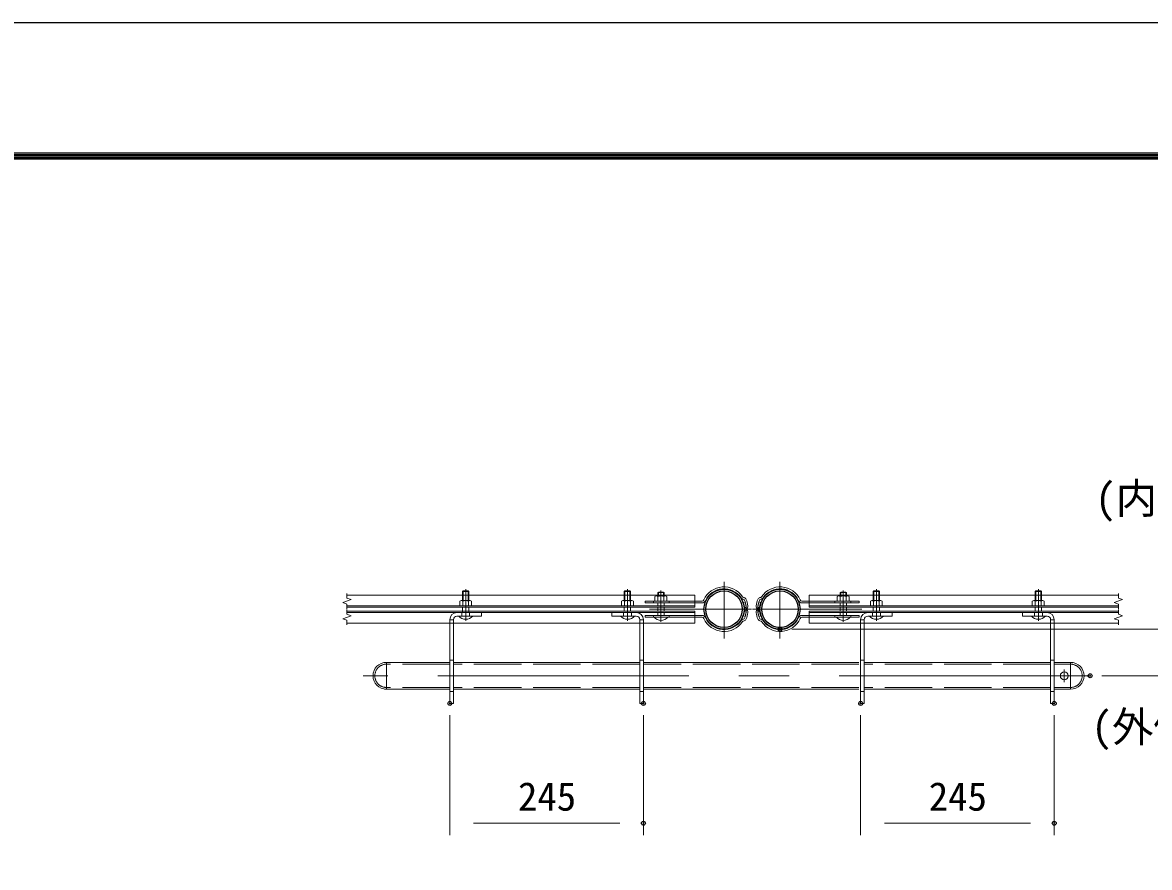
# Model space of a CAD drawing. Units: millimetres, scale not verified. Extents: x -6300 to 6300, y -4455 to 4455.
# Drawn here: x 1946 to 4799, y 2317 to 4455 of the extents above; entities that cross this region are included whole.
import ezdxf
from ezdxf.enums import TextEntityAlignment as Align

# ---------------------------------------------------------------- set-up
doc = ezdxf.new("R2010")
doc.units = ezdxf.units.MM
doc.header["$LTSCALE"] = 20
doc.header["$PDMODE"] = 32
doc.header["$PDSIZE"] = 10
doc.linetypes.add('DASHED', pattern=[7.5, 6, -1.5])
doc.linetypes.add('USER1', pattern=[50.8, 31.75, -6.35, 6.35, -6.35])
for name, color, linetype, lineweight in [('0-0_D-STR1', 1, 'Continuous', 25), ('0-1_D-BMK', 2, 'USER1', 13), ('0-5_D-STR3', 3, 'Continuous', 13), ('0-7_D-STR-DIM', 7, 'Continuous', 13), ('0-9_Defpoints', 8, 'Continuous', 25), ('0-B_D-TTL-TXT', 7, 'Continuous', 25), ('0-C_D-TTL', 7, 'Continuous', 25)]:
    doc.layers.add(name, color=color, linetype=linetype, lineweight=lineweight)
doc.styles.add('ＭＳ ゴシック', font='')
doc.styles.get('ＭＳ ゴシック').set_extended_font_data('MS Gothic')

msp = doc.modelspace()

# ---------------------------------------------------------------- linework, layer by layer
at = {"layer": '0-0_D-STR1'}
for centre, radius in [((3721.75, 2970.57), 50.8), ((3721.75, 2970.57), 46.2), ((3863.35, 2970.57), 50.8), ((3863.35, 2970.57), 46.2)]:
    msp.add_circle(centre, radius, dxfattribs=at)
at = {"layer": '0-1_D-BMK'}
for p, q in [((3721.75, 3039.87), (3721.75, 2896.27)), ((3863.35, 3039.87), (3863.35, 2896.27)), ((3067.96, 2941.17), (3067.96, 3021.17)), ((3477.55, 2941.17), (3477.55, 3021.17)), ((3561.75, 2938.17), (3561.75, 3018.17)), ((4023.35, 2938.17), (4023.35, 3018.17)), ((4107.55, 2941.17), (4107.55, 3021.17)), ((4517.55, 2941.17), (4517.55, 3021.17)), ((3791.05, 2970.57), (3533.09, 2970.57)), ((3794.05, 2970.57), (4070.21, 2970.57)), ((4648.45, 2801.97), (2808.45, 2801.97)), ((4583.05, 2785.67), (4583.05, 2818.12))]:
    msp.add_line(p, q, dxfattribs=at)
at = {"layer": '0-5_D-STR3'}
for p, q in [((2767.09, 3005.97), (3647.55, 3005.97)), ((3061.15, 3016.97), (3059.55, 3015.37)), ((3059.55, 3015.37), (3059.55, 2992.17)), ((3059.55, 3015.37), (3075.55, 3015.37)), ((3061.15, 3016.97), (3061.15, 2992.17)), ((3061.15, 3016.97), (3073.95, 3016.97)), ((3073.95, 3016.97), (3073.95, 2992.17)), ((3075.55, 3015.37), (3073.95, 3016.97)), ((3075.55, 3015.37), (3075.55, 2992.17)), ((3470.74, 3016.97), (3469.14, 3015.37)), ((3469.14, 3015.37), (3469.14, 2992.17)), ((3469.14, 3015.37), (3485.14, 3015.37)), ((3470.74, 3016.97), (3470.74, 2992.17)), ((3470.74, 3016.97), (3483.54, 3016.97)), ((3483.54, 3016.97), (3483.54, 2992.17)), ((3485.14, 3015.37), (3483.54, 3016.97)), ((3485.14, 3015.37), (3485.14, 2992.17)), ((3546.75, 2991.17), (3546.75, 3002.57)), ((3550.38, 3004.17), (3573.25, 3004.17)), ((3555.35, 3013.97), (3553.75, 3012.37)), ((3553.75, 3012.37), (3553.75, 3004.17)), ((3553.75, 3012.37), (3569.75, 3012.37)), ((3554.25, 2991.17), (3554.25, 3002.57)), ((3555.35, 3013.97), (3555.35, 3004.17)), ((3555.35, 3013.97), (3568.15, 3013.97)), ((3568.15, 3013.97), (3568.15, 3004.17)), ((3569.75, 3012.37), (3568.15, 3013.97)), ((3569.25, 2991.17), (3569.25, 3002.57)), ((3569.75, 3012.37), (3569.75, 3004.17)), ((3576.75, 2991.17), (3576.75, 3002.57)), ((3647.55, 2975.97), (3647.55, 3005.97)), ((3769.05, 2996.14), (3771.11, 2995.42)), ((3770.56, 3000.49), (3772.62, 2999.77)), ((3814.54, 3000.49), (3812.48, 2999.77)), ((3816.05, 2996.14), (3813.99, 2995.42)), ((3937.55, 2975.97), (3937.55, 3005.97)), ((4719.9, 3005.97), (3937.55, 3005.97)), ((4008.35, 2991.17), (4008.35, 3002.57)), ((4011.99, 3004.17), (4034.86, 3004.17)), ((4016.95, 3013.97), (4015.35, 3012.37)), ((4015.35, 3012.37), (4015.35, 3004.17)), ((4015.35, 3012.37), (4031.35, 3012.37)), ((4015.85, 2991.17), (4015.85, 3002.57)), ((4016.95, 3013.97), (4016.95, 3004.17)), ((4016.95, 3013.97), (4029.75, 3013.97)), ((4029.75, 3013.97), (4029.75, 3004.17)), ((4031.35, 3012.37), (4029.75, 3013.97)), ((4030.85, 2991.17), (4030.85, 3002.57)), ((4031.35, 3012.37), (4031.35, 3004.17)), ((4038.35, 2991.17), (4038.35, 3002.57)), ((4100.74, 3016.97), (4099.14, 3015.37)), ((4099.14, 3015.37), (4099.14, 2992.17)), ((4099.14, 3015.37), (4115.14, 3015.37)), ((4100.74, 3016.97), (4100.74, 2992.17)), ((4100.74, 3016.97), (4113.54, 3016.97)), ((4113.54, 3016.97), (4113.54, 2992.17)), ((4115.14, 3015.37), (4113.54, 3016.97)), ((4115.14, 3015.37), (4115.14, 2992.17)), ((4510.74, 3016.97), (4509.14, 3015.37)), ((4509.14, 3015.37), (4509.14, 2992.17)), ((4509.14, 3015.37), (4525.14, 3015.37)), ((4510.74, 3016.97), (4510.74, 2992.17)), ((4510.74, 3016.97), (4523.54, 3016.97)), ((4523.54, 3016.97), (4523.54, 2992.17)), ((4525.14, 3015.37), (4523.54, 3016.97)), ((4525.14, 3015.37), (4525.14, 2992.17)), ((2767.09, 2979.17), (3647.55, 2979.17)), ((2767.09, 2975.97), (3647.55, 2975.97)), ((3052.55, 2979.17), (3052.55, 2990.57)), ((3082.55, 2979.17), (3052.55, 2979.17)), ((3056.19, 2992.17), (3079.06, 2992.17)), ((3059.55, 2975.97), (3059.55, 2961.97)), ((3060.05, 2979.17), (3060.05, 2990.57)), ((3075.05, 2979.17), (3075.05, 2990.57)), ((3075.55, 2975.97), (3075.55, 2961.97)), ((3082.55, 2979.17), (3082.55, 2990.57)), ((3462.14, 2979.17), (3462.14, 2990.57)), ((3492.14, 2979.17), (3462.14, 2979.17)), ((3465.77, 2992.17), (3488.64, 2992.17)), ((3469.14, 2975.97), (3469.14, 2965.17)), ((3469.64, 2979.17), (3469.64, 2990.57)), ((3484.64, 2979.17), (3484.64, 2990.57)), ((3485.14, 2975.97), (3485.14, 2965.17)), ((3492.14, 2979.17), (3492.14, 2990.57)), ((3666.2, 2991.17), (3521.75, 2991.17)), ((3521.75, 2986.57), (3521.75, 2991.17)), ((3666.2, 2986.57), (3521.75, 2986.57)), ((3542.84, 2986.57), (3542.84, 2991.17)), ((3576.75, 2991.17), (3546.75, 2991.17)), ((3553.75, 2986.57), (3553.75, 2979.17)), ((3553.75, 2975.97), (3553.75, 2965.17)), ((3569.75, 2986.57), (3569.75, 2979.17)), ((3569.75, 2975.97), (3569.75, 2965.17)), ((3582.84, 2986.57), (3582.84, 2991.17)), ((3770.7, 2987.58), (3775.05, 2989.09)), ((3776.13, 2974.97), (3776.5, 2975.34)), ((3779.38, 2971.72), (3779.75, 2972.09)), ((3779.38, 2969.42), (3779.75, 2969.05)), ((3805.72, 2971.72), (3805.35, 2972.09)), ((3805.72, 2969.42), (3805.35, 2969.05)), ((3808.97, 2974.97), (3808.6, 2975.34)), ((3814.4, 2987.58), (3810.05, 2989.09)), ((3918.9, 2991.17), (4063.35, 2991.17)), ((3918.9, 2986.57), (4063.35, 2986.57)), ((4719.9, 2979.17), (3937.55, 2979.17)), ((4719.9, 2975.97), (3937.55, 2975.97)), ((4002.26, 2986.57), (4002.26, 2991.17)), ((4038.35, 2991.17), (4008.35, 2991.17)), ((4015.35, 2986.57), (4015.35, 2979.17)), ((4015.35, 2975.97), (4015.35, 2965.17)), ((4031.35, 2986.57), (4031.35, 2979.17)), ((4031.35, 2975.97), (4031.35, 2965.17)), ((4042.26, 2986.57), (4042.26, 2991.17)), ((4063.35, 2986.57), (4063.35, 2991.17)), ((4092.14, 2979.17), (4092.14, 2990.57)), ((4122.14, 2979.17), (4092.14, 2979.17)), ((4095.77, 2992.17), (4118.64, 2992.17)), ((4099.14, 2975.97), (4099.14, 2965.17)), ((4099.64, 2979.17), (4099.64, 2990.57)), ((4114.64, 2979.17), (4114.64, 2990.57)), ((4115.14, 2975.97), (4115.14, 2965.17)), ((4122.14, 2979.17), (4122.14, 2990.57)), ((4502.14, 2979.17), (4502.14, 2990.57)), ((4532.14, 2979.17), (4502.14, 2979.17)), ((4505.77, 2992.17), (4528.64, 2992.17)), ((4509.14, 2975.97), (4509.14, 2965.17)), ((4509.64, 2979.17), (4509.64, 2990.57)), ((4524.64, 2979.17), (4524.64, 2990.57)), ((4525.14, 2975.97), (4525.14, 2965.17)), ((4532.14, 2979.17), (4532.14, 2990.57)), ((2767.09, 2965.17), (3647.55, 2965.17)), ((2767.09, 2961.97), (3647.55, 2961.97)), ((3027.55, 2731.97), (3027.55, 2943.97)), ((3036.55, 2943.97), (3027.55, 2943.97)), ((3036.55, 2731.97), (3036.55, 2943.97)), ((3107.55, 2961.97), (3045.55, 2961.97)), ((3107.55, 2952.97), (3045.55, 2952.97)), ((3107.55, 2952.97), (3107.55, 2961.97)), ((3437.55, 2961.97), (3499.55, 2961.97)), ((3437.55, 2952.97), (3437.55, 2961.97)), ((3437.55, 2952.97), (3499.55, 2952.97)), ((3508.55, 2943.97), (3517.55, 2943.97)), ((3508.55, 2731.97), (3508.55, 2943.97)), ((3517.55, 2731.97), (3517.55, 2943.97)), ((3666.2, 2954.57), (3521.75, 2954.57)), ((3521.75, 2954.57), (3521.75, 2949.97)), ((3666.2, 2949.97), (3521.75, 2949.97)), ((3542.84, 2954.57), (3542.84, 2949.97)), ((3553.75, 2961.97), (3553.75, 2954.57)), ((3569.75, 2961.97), (3569.75, 2954.57)), ((3582.84, 2954.57), (3582.84, 2949.97)), ((3647.55, 2965.17), (3647.55, 2935.17)), ((3769.05, 2945), (3771.11, 2945.72)), ((3770.56, 2940.65), (3772.62, 2941.37)), ((3770.7, 2953.56), (3775.05, 2952.05)), ((3776.13, 2966.17), (3776.5, 2965.8)), ((3808.97, 2966.17), (3808.6, 2965.8)), ((3814.4, 2953.56), (3810.05, 2952.05)), ((3814.54, 2940.65), (3812.48, 2941.37)), ((3816.05, 2945), (3813.99, 2945.72)), ((3918.9, 2954.57), (4063.35, 2954.57)), ((3918.9, 2949.97), (4063.35, 2949.97)), ((3937.55, 2965.17), (3937.55, 2935.17)), ((4719.9, 2965.17), (3937.55, 2965.17)), ((4719.9, 2961.97), (3937.55, 2961.97)), ((4002.26, 2954.57), (4002.26, 2949.97)), ((4015.35, 2961.97), (4015.35, 2954.57)), ((4031.35, 2961.97), (4031.35, 2954.57)), ((4042.26, 2954.57), (4042.26, 2949.97)), ((4063.35, 2954.57), (4063.35, 2949.97)), ((4067.55, 2731.97), (4067.55, 2943.97)), ((4076.55, 2943.97), (4067.55, 2943.97)), ((4076.55, 2731.97), (4076.55, 2943.97)), ((4147.55, 2961.97), (4085.55, 2961.97)), ((4147.55, 2952.97), (4085.55, 2952.97)), ((4147.55, 2952.97), (4147.55, 2961.97)), ((4477.55, 2961.97), (4539.55, 2961.97)), ((4477.55, 2952.97), (4477.55, 2961.97)), ((4477.55, 2952.97), (4539.55, 2952.97)), ((4548.55, 2943.97), (4557.55, 2943.97)), ((4548.55, 2731.97), (4548.55, 2943.97)), ((4557.55, 2731.97), (4557.55, 2943.97)), ((2767.09, 2935.17), (3647.55, 2935.17)), ((4719.9, 2935.17), (3937.55, 2935.17)), ((3027.55, 2835.97), (2862.45, 2835.97)), ((2867.05, 2835.97), (2867.05, 2767.97)), ((2867.05, 2835.97), (2867.05, 2767.97)), ((3508.55, 2835.97), (3036.55, 2835.97)), ((4062.95, 2835.97), (3517.55, 2835.97)), ((4548.55, 2835.97), (4076.55, 2835.97)), ((4599.05, 2835.97), (4557.55, 2835.97)), ((4599.05, 2835.97), (4599.05, 2767.97)), ((3027.55, 2767.97), (2862.45, 2767.97)), ((3508.55, 2767.97), (3036.55, 2767.97)), ((4062.95, 2767.97), (3517.55, 2767.97)), ((4548.55, 2767.97), (4076.55, 2767.97)), ((4599.05, 2767.97), (4557.55, 2767.97)), ((3036.55, 2731.97), (3027.55, 2731.97)), ((3508.55, 2731.97), (3517.55, 2731.97)), ((4076.55, 2731.97), (4067.55, 2731.97)), ((4548.55, 2731.97), (4557.55, 2731.97))]:
    msp.add_line(p, q, dxfattribs=at)
at = {"layer": '0-5_D-STR3', "linetype": 'DASHED'}
for p, q in [((3057.55, 2961.97), (3057.55, 2952.97)), ((3077.55, 2961.97), (3077.55, 2952.97)), ((3467.55, 2961.97), (3467.55, 2952.97)), ((3487.55, 2961.97), (3487.55, 2952.97)), ((4097.55, 2961.97), (4097.55, 2952.97)), ((4117.55, 2961.97), (4117.55, 2952.97)), ((4507.55, 2961.97), (4507.55, 2952.97)), ((4527.55, 2961.97), (4527.55, 2952.97)), ((3027.55, 2831.37), (2862.45, 2831.37)), ((3036.55, 2841.97), (3027.55, 2841.97)), ((3508.55, 2831.37), (3036.55, 2831.37)), ((3508.55, 2841.97), (3517.55, 2841.97)), ((4062.95, 2831.37), (3517.55, 2831.37)), ((4076.55, 2841.97), (4067.55, 2841.97)), ((4548.55, 2831.37), (4076.55, 2831.37)), ((4548.55, 2841.97), (4557.55, 2841.97)), ((4599.05, 2831.37), (4557.55, 2831.37)), ((3027.55, 2772.57), (2862.45, 2772.57)), ((3508.55, 2772.57), (3036.55, 2772.57)), ((4062.95, 2772.57), (3517.55, 2772.57)), ((4548.55, 2772.57), (4076.55, 2772.57)), ((4599.05, 2772.57), (4557.55, 2772.57)), ((3036.55, 2761.97), (3027.55, 2761.97)), ((3508.55, 2761.97), (3517.55, 2761.97)), ((4076.55, 2761.97), (4067.55, 2761.97)), ((4548.55, 2761.97), (4557.55, 2761.97))]:
    msp.add_line(p, q, dxfattribs=at)
at = {"layer": '0-5_D-STR3'}
msp.add_circle((4583.05, 2801.97), 10, dxfattribs=at)
for centre, radius, start, end in [((3721.75, 2970.57), 56.4, 33.87749, 155.59935), ((3863.35, 2970.57), 56.4, 24.40065, 146.12251), ((3550.5, 2998.98), 5.19, 43.75516, 136.24484), ((3561.75, 2985.79), 18.38, 65.91485, 114.08515), ((3573, 2999), 5.18, 43.62212, 136.37788), ((3721.75, 2970.57), 51.8, 33.83932, 155.59935), ((3771.88, 3004.26), 8.6, 214.30796, 250.76802), ((3771.88, 3004.26), 4, 214.30796, 250.76802), ((3769.99, 2991.99), 8.21, 22.34188, 71.3357), ((3815.11, 2991.99), 8.21, 108.6643, 157.65812), ((3813.22, 3004.26), 4, 289.23198, 325.69204), ((3813.22, 3004.26), 8.6, 289.23198, 325.69204), ((3863.35, 2970.57), 51.8, 24.40065, 146.16068), ((4012.1, 2998.98), 5.19, 43.75516, 136.24484), ((4023.35, 2985.79), 18.38, 65.91485, 114.08515), ((4034.6, 2999), 5.18, 43.62212, 136.37788), ((3056.3, 2986.98), 5.19, 43.75516, 136.24484), ((3067.55, 2973.79), 18.38, 65.91485, 114.08515), ((3078.8, 2987), 5.18, 43.62212, 136.37788), ((3465.89, 2986.98), 5.19, 43.75516, 136.24484), ((3477.14, 2973.79), 18.38, 65.91485, 114.08515), ((3488.39, 2987), 5.18, 43.62212, 136.37788), ((3666.2, 2995.77), 4.6, 270, 335.59935), ((3666.2, 2995.77), 9.2, 270, 335.59935), ((3722.83, 2970.57), 50.8, 1.62132, 19.56242), ((3722.83, 2970.57), 50.8, 340.43758, 358.37868), ((3769.99, 2991.98), 3.62, 20.70153, 72.01425), ((3721.56, 2970.23), 56.71, 8.64833, 23.96305), ((3782.21, 2968.89), 8.6, 135, 178.37868), ((3782.21, 2972.25), 8.6, 181.62132, 225), ((3722.83, 2970.57), 55.4, 2.08408, 19.52908), ((3722.83, 2970.57), 55.4, 340.47092, 357.91592), ((3773.67, 2978.17), 4, 315, 8.50024), ((3722.83, 2970.57), 60, 8.50024, 24.14375), ((3782.32, 2972.33), 4.13, 176.42364, 224.64598), ((3782.32, 2968.81), 4.13, 135.35402, 183.57636), ((3773.67, 2978.17), 8.6, 315, 8.50024), ((3773.67, 2962.97), 8.6, 351.49976, 45), ((3811.43, 2978.17), 8.6, 171.49976, 225), ((3811.43, 2962.97), 8.6, 135, 188.50024), ((3862.27, 2970.57), 60, 155.85625, 171.49976), ((3802.78, 2972.33), 4.13, 315.35402, 3.57636), ((3802.78, 2968.81), 4.13, 356.42364, 44.64598), ((3862.27, 2970.57), 55.4, 160.47092, 177.91592), ((3862.27, 2970.57), 55.4, 182.08408, 199.52908), ((3811.43, 2978.17), 4, 171.49976, 225), ((3863.54, 2970.23), 56.71, 156.03695, 171.35167), ((3802.89, 2968.89), 8.6, 1.62132, 45), ((3802.89, 2972.25), 8.6, 315, 358.37868), ((3862.27, 2970.57), 50.8, 160.43758, 178.37868), ((3862.27, 2970.57), 50.8, 181.62132, 199.56242), ((3815.11, 2991.98), 3.62, 107.98575, 159.29847), ((3918.9, 2995.77), 9.2, 204.40065, 270), ((3918.9, 2995.77), 4.6, 204.40065, 270), ((4095.89, 2986.98), 5.19, 43.75516, 136.24484), ((4107.14, 2973.79), 18.38, 65.91485, 114.08515), ((4118.39, 2987), 5.18, 43.62212, 136.37788), ((4505.89, 2986.98), 5.19, 43.75516, 136.24484), ((4517.14, 2973.79), 18.38, 65.91485, 114.08515), ((4528.39, 2987), 5.18, 43.62212, 136.37788), ((3045.55, 2943.97), 18, 90, 180), ((3045.55, 2943.97), 9, 90, 180), ((3067.96, 2968.29), 23.32, 221.06115, 318.93885), ((3477.55, 2968.29), 23.32, 221.06115, 318.93885), ((3499.55, 2943.97), 18, 0, 90), ((3499.55, 2943.97), 9, 0, 90), ((3562.16, 2965.29), 23.32, 221.06115, 318.93885), ((3666.2, 2945.37), 9.2, 24.40065, 90), ((3666.2, 2945.37), 4.6, 24.40065, 90), ((3721.75, 2970.57), 56.4, 204.40065, 326.12251), ((3721.75, 2970.57), 51.8, 204.40065, 326.16068), ((3771.88, 2936.88), 8.6, 109.23198, 145.69204), ((3771.88, 2936.88), 4, 109.23198, 145.69204), ((3769.99, 2949.16), 3.62, 287.98575, 339.29847), ((3769.99, 2949.15), 8.21, 288.6643, 337.65812), ((3721.56, 2970.91), 56.71, 336.03695, 351.35167), ((3773.67, 2962.97), 4, 351.49976, 45), ((3722.83, 2970.57), 60, 335.85625, 351.49976), ((3862.27, 2970.57), 60, 188.50024, 204.14375), ((3811.43, 2962.97), 4, 135, 188.50024), ((3863.54, 2970.91), 56.71, 188.64833, 203.96305), ((3815.11, 2949.15), 8.21, 202.34188, 251.3357), ((3815.11, 2949.16), 3.62, 200.70153, 252.01425), ((3813.22, 2936.88), 4, 34.30796, 70.76802), ((3813.22, 2936.88), 8.6, 34.30796, 70.76802), ((3863.35, 2970.57), 56.4, 213.87749, 335.59935), ((3863.35, 2970.57), 51.8, 213.83932, 335.59935), ((3918.9, 2945.37), 9.2, 90, 155.59935), ((3918.9, 2945.37), 4.6, 90, 155.59935), ((4023.77, 2965.29), 23.32, 221.06115, 318.93885), ((4085.55, 2943.97), 18, 90, 180), ((4085.55, 2943.97), 9, 90, 180), ((4107.55, 2968.29), 23.32, 221.06115, 318.93885), ((4517.55, 2968.29), 23.32, 221.06115, 318.93885), ((4539.55, 2943.97), 18, 0, 90), ((4539.55, 2943.97), 9, 0, 90), ((2867.05, 2801.97), 34, 90, 270), ((4599.05, 2801.97), 34, 270, 90)]:
    msp.add_arc(centre, radius, start, end, dxfattribs=at)
at = {"layer": '0-5_D-STR3', "linetype": 'DASHED'}
for centre, start, end in [((2867.05, 2801.97), 90, 270), ((4599.05, 2801.97), 270, 90)]:
    msp.add_arc(centre, 29.4, start, end, dxfattribs=at)
at = {"layer": '0-7_D-STR-DIM'}
for p, q in [((2767.09, 3010.47), (2767.09, 2998.67)), ((2777.66, 2994.82), (2767.09, 2998.67)), ((4719.9, 3010.47), (4719.9, 2998.67)), ((4730.47, 2994.82), (4719.9, 2998.67)), ((2756.52, 2987.12), (2777.66, 2994.82)), ((2767.09, 2983.27), (2756.52, 2987.12)), ((2767.09, 2983.27), (2767.09, 2971.47)), ((2767.09, 2969.67), (2767.09, 2957.87)), ((4709.32, 2987.12), (4730.47, 2994.82)), ((4719.9, 2983.27), (4709.32, 2987.12)), ((4719.9, 2983.27), (4719.9, 2971.47)), ((4719.9, 2969.67), (4719.9, 2957.87)), ((2756.52, 2946.32), (2777.66, 2954.02)), ((2767.09, 2942.47), (2756.52, 2946.32)), ((2777.66, 2954.02), (2767.09, 2957.87)), ((2767.09, 2942.47), (2767.09, 2930.67)), ((4709.32, 2946.32), (4730.47, 2954.02)), ((4719.9, 2942.47), (4709.32, 2946.32)), ((4730.47, 2954.02), (4719.9, 2957.87)), ((4719.9, 2942.47), (4719.9, 2930.67)), ((3893.35, 2919.77), (4989.33, 2919.77)), ((4678.45, 2801.97), (4989.33, 2801.97)), ((3027.55, 2701.97), (3027.55, 2398.93)), ((3517.55, 2701.97), (3517.55, 2398.93)), ((4067.55, 2701.97), (4067.55, 2398.93)), ((4557.55, 2701.97), (4557.55, 2398.93)), ((3087.55, 2428.93), (3457.55, 2428.93)), ((4127.55, 2428.93), (4497.55, 2428.93))]:
    msp.add_line(p, q, dxfattribs=at)
at = {"layer": '0-9_Defpoints'}
for p in [(3863.35, 2919.77), (4648.45, 2801.97), (3027.55, 2731.97), (3517.55, 2731.97), (4067.55, 2731.97), (4557.55, 2731.97), (3517.55, 2428.93), (4557.55, 2428.93)]:
    msp.add_point(p, dxfattribs=at)
at = {"layer": '0-C_D-TTL', "color": 2}
msp.add_lwpolyline([(-6300, 4455), (6300, 4455), (6300, -4455), (-6300, -4455)], close=True, dxfattribs=at)
at = {"layer": '0-C_D-TTL'}
for points in [[(-5895, 4125), (5895, 4125), (5895, -4125), (-5895, -4125)], [(-5891.25, 4121.25), (5891.25, 4121.25), (5891.25, -4121.25), (-5891.25, -4121.25)], [(-5887.5, 4117.5), (5887.5, 4117.5), (5887.5, -4117.5), (-5887.5, -4117.5)], [(-5883.75, 4113.75), (5883.75, 4113.75), (5883.75, -4113.75), (-5883.75, -4113.75)], [(-5880, 4110), (5880, 4110), (5880, -4110), (-5880, -4110)]]:
    msp.add_lwpolyline(points, close=True, dxfattribs=at)

# ---------------------------------------------------------------- texts
at = {"layer": '0-7_D-STR-DIM', "style": 'ＭＳ ゴシック'}
for p in [(3200.03, 2439.05), (4240.02, 2439.05)]:
    msp.add_text('245', height=72.14, dxfattribs=at).set_placement(p, align=Align.BOTTOM_LEFT)
at = {"layer": '0-B_D-TTL-TXT', "style": 'ＭＳ ゴシック'}
for s, p in [('(内側）', (4660.8, 3189.39)), ('(外側）', (4651.39, 2611.32))]:
    msp.add_text(s, height=76.98, dxfattribs=at).set_placement(p, align=Align.BOTTOM_LEFT)

doc.saveas('drawing.dxf')
